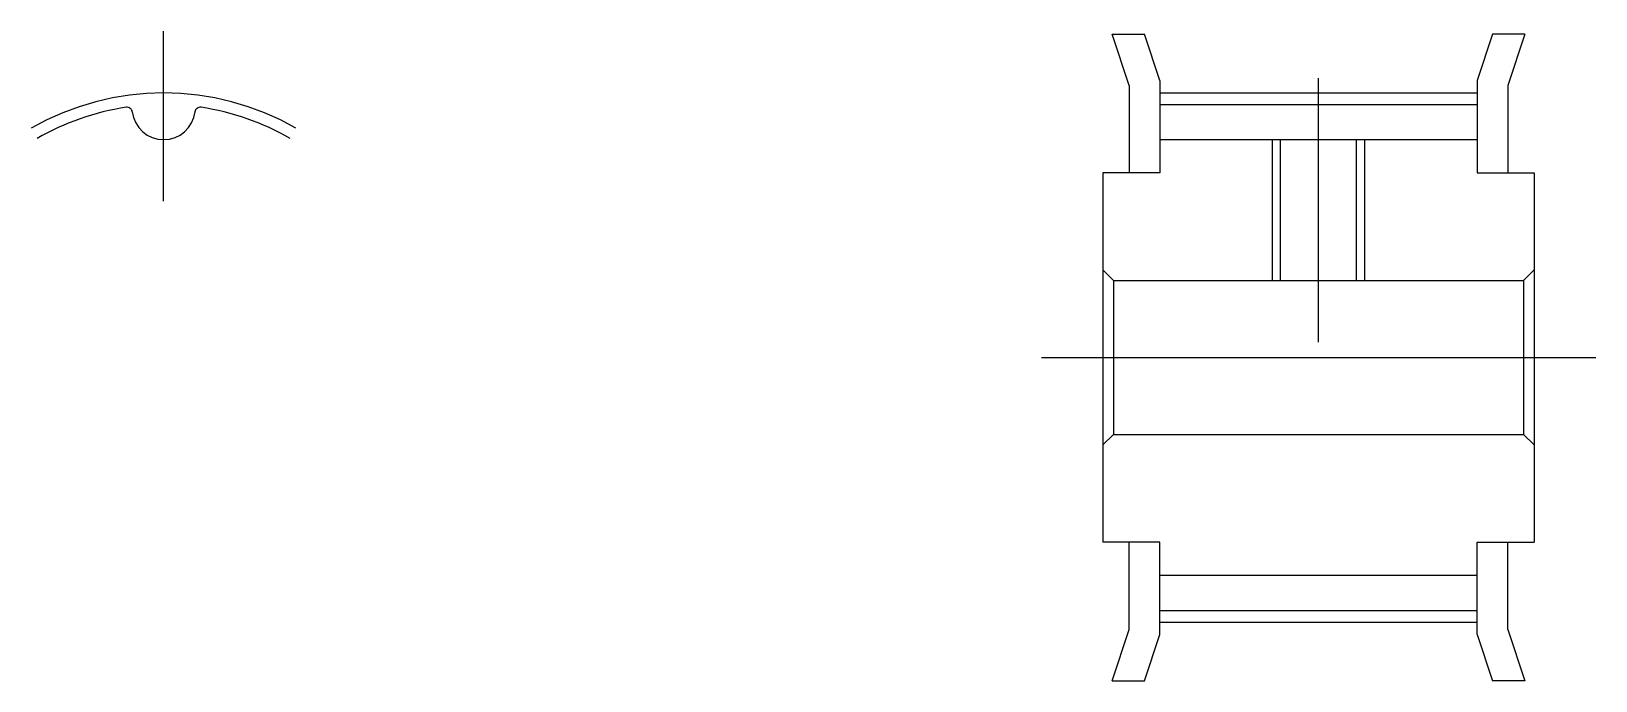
# Model space of a CAD drawing. Extents: x -4.3 to 46.5, y -54.9 to 10.6.
# Drawn here: x -4.3 to 46.5, y -10.5 to 10.6 of the extents above; entities outside this region: 2.
import ezdxf

# ---------------------------------------------------------------- set-up
doc = ezdxf.new("R2010")
doc.units = 0
doc.linetypes.add('CENTER', pattern=[50.8, 31.75, -6.35, 6.35, -6.35])
doc.layers.get('0').update_dxf_attribs({"linetype": 'CONTINUOUS'})
doc.layers.add('CENTER', color=1, linetype='CONTINUOUS')
doc.styles.get("Standard").update_dxf_attribs({"font": 'txt.shx', "height": 3, "bigfont": 'bigfont.shx'})

msp = doc.modelspace()

# ---------------------------------------------------------------- linework, layer by layer
at = {"color": 7, "linetype": 'CONTINUOUS'}
for p, q in [((30.8, 10.5), (31.853, 10.5)), ((31.35, 8.835), (30.8, 10.5)), ((32.35, 8.996), (31.853, 10.5)), ((43.147, 10.5), (42.65, 8.996)), ((44.2, 10.5), (43.147, 10.5)), ((44.2, 10.5), (43.65, 8.835)), ((31.35, 8.835), (31.35, 6)), ((32.35, 8.996), (32.35, 6)), ((42.65, 8.996), (42.65, 6)), ((43.65, 8.835), (43.65, 6)), ((32.35, 8.215), (42.65, 8.215)), ((32.35, 7.075), (42.65, 7.075)), ((36.27, 2.5), (36.27, 7.075)), ((38.73, 2.5), (38.73, 7.075)), ((30.5, 6), (30.5, -6)), ((32.35, 6), (30.5, 6)), ((42.65, 6), (44.5, 6)), ((44.5, 6), (44.5, -6)), ((30.5, 2.842), (30.842, 2.5)), ((44.5, 2.842), (44.158, 2.5)), ((30.842, 2.5), (44.158, 2.5)), ((30.842, 2.5), (30.842, -2.5)), ((44.158, 2.5), (44.158, -2.5)), ((30.5, -2.842), (30.842, -2.5)), ((30.842, -2.5), (44.158, -2.5)), ((44.5, -2.842), (44.158, -2.5)), ((32.35, -6), (30.5, -6)), ((31.35, -8.835), (31.35, -6)), ((32.35, -8.996), (32.35, -6)), ((42.65, -8.996), (42.65, -6)), ((42.65, -6), (44.5, -6)), ((43.65, -8.835), (43.65, -6)), ((32.35, -7.075), (42.65, -7.075)), ((32.35, -8.215), (42.65, -8.215)), ((30.8, -10.5), (31.35, -8.835)), ((31.853, -10.5), (32.35, -8.996)), ((42.65, -8.996), (43.147, -10.5)), ((43.65, -8.835), (44.2, -10.5)), ((30.8, -10.5), (31.853, -10.5)), ((44.2, -10.5), (43.147, -10.5))]:
    msp.add_line(p, q, dxfattribs=at)
at = {"color": 3, "linetype": 'CONTINUOUS'}
for p, q in [((36, 2.5), (36, 7.075)), ((39, 2.5), (39, 7.075))]:
    msp.add_line(p, q, dxfattribs=at)
at = {"color": 7, "linetype": 'CONTINUOUS'}
for centre, radius, start, end in [((0, 0), 8.215, 98.4941, 120), ((-1.188, 7.956), 0.171, 6.9689, 98.4941), ((0, 8.101), 1.026, 186.9689, 353.0311), ((1.188, 7.956), 0.171, 81.5059, 173.0311), ((0, 0), 8.215, 60, 81.5059)]:
    msp.add_arc(centre, radius, start, end, dxfattribs=at)
at = {"layer": 'CENTER', "color": 1, "linetype": 'CENTER'}
for p, q in [((0, 5.075), (0, 10.595)), ((37.5, 0.5), (37.5, 9.075)), ((32.35, 8.595), (42.65, 8.595)), ((28.5, 0), (46.5, 0)), ((32.35, -8.595), (42.65, -8.595))]:
    msp.add_line(p, q, dxfattribs=at)
msp.add_arc((0, 0), 8.595, 60, 120, dxfattribs=at)

# ---------------------------------------------------------------- texts
at = {"color": 7, "linetype": 'CONTINUOUS'}
for s, p in [('GPA18GT3090-A-P5', (-2.883, -48.904)), ('GPA18GT3090', (-2.883, -54.904))]:
    msp.add_text(s, height=3, dxfattribs=at).set_placement(p)

doc.saveas('drawing.dxf')
